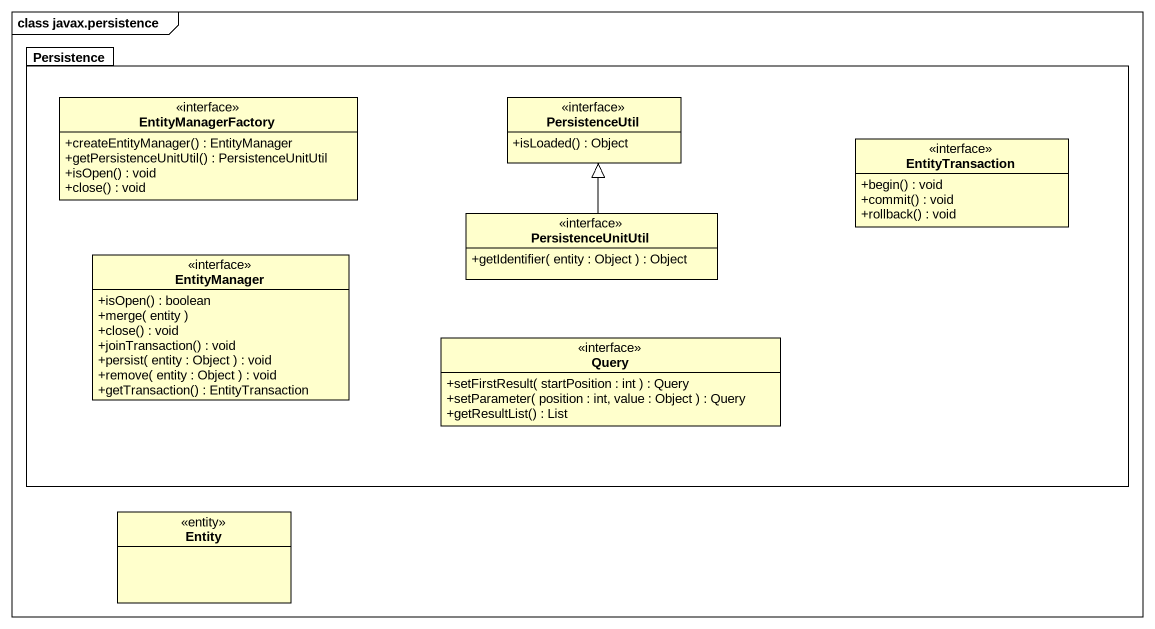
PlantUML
@startuml
mainframe class javax.persistence
hide circle
hide empty members
skinparam classAttributeIconSize 0
package Persistence {
  interface EntityManagerFactory {
    +createEntityManager() : EntityManager
    +getPersistenceUnitUtil() : PersistenceUnitUtil
    +isOpen() : void
    +close() : void
  }
  interface PersistenceUtil {
    +isLoaded() : Object
  }
  interface EntityTransaction {
    +begin() : void
    +commit() : void
    +rollback() : void
  }
  interface EntityManager {
    +isOpen() : boolean
    +merge( entity )
    +close() : void
    +joinTransaction() : void
    +persist( entity : Object ) : void
    +remove( entity : Object ) : void
    +getTransaction() : EntityTransaction
  }
  interface PersistenceUnitUtil {
    +getIdentifier( entity : Object ) : Object
  }
  interface Query {
    +setFirstResult( startPosition : int ) : Query
    +setParameter( position : int, value : Object ) : Query
    +getResultList() : List
  }
}
class "Entity" as Entity_ <<entity>>
PersistenceUnitUtil -up-|> PersistenceUtil
@enduml
